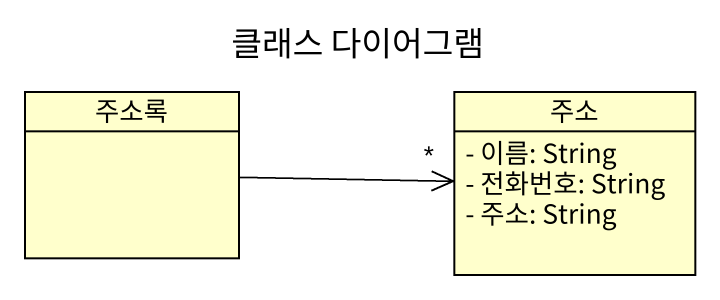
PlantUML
@startuml
title 클래스 다이어그램
hide circle
hide empty members
skinparam classAttributeIconSize 0
class 주소록
class 주소 {
  - 이름: String
  - 전화번호: String
  - 주소: String
}
주소록 -right-> "*" 주소
@enduml
